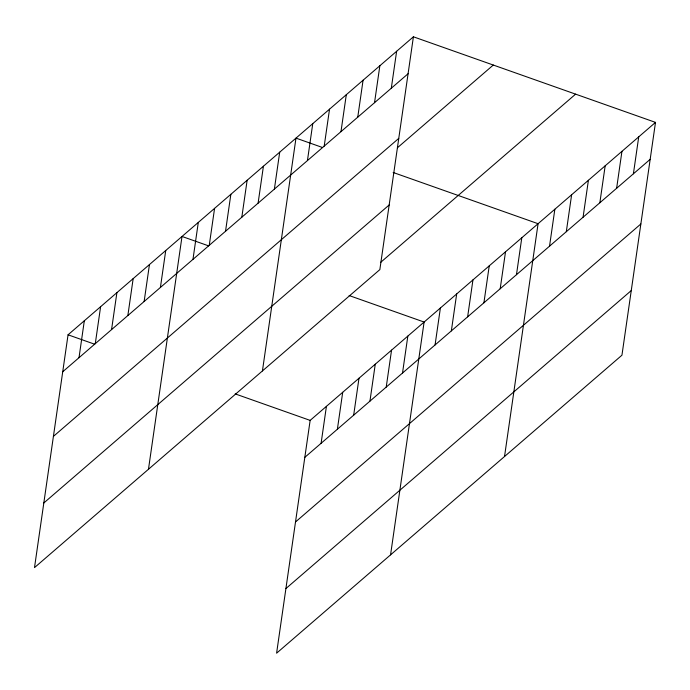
<?xml version="1.0" encoding="UTF-8"?>
<svg xmlns="http://www.w3.org/2000/svg" width="690" height="690" viewBox="0 0 690 690"><rect width="100%" height="100%" fill="white"/><g stroke="black" fill="none" stroke-linecap="round" stroke-linejoin="round"><path stroke-width="1.03" d="M413.405 36.803L68.051 334.805L34.5 567.611L379.854 269.609L413.405 36.803L655.5 122.389L621.949 355.195L276.595 653.197L310.146 420.391L655.5 122.389M79.005 357.696L84.327 320.755M95.289 343.646L100.611 306.705M111.564 329.596L116.895 292.655M127.848 315.546L133.17 278.605M144.132 301.504L149.454 264.563M160.408 287.454L165.738 250.513M148.471 469.278L182.013 236.463L208.647 245.873M192.976 259.354L198.297 222.413M209.251 245.304L214.581 208.363M225.535 231.254L230.857 194.313M241.819 217.212L247.141 180.271M258.095 203.162L263.425 166.221M274.379 189.112L279.7 152.171M262.433 370.935L295.984 138.121L322.61 147.539M307.438 160.589L312.76 123.648M324.205 146.116L329.535 109.175M340.981 131.643L346.302 94.703M357.756 117.162L363.078 80.221M321.1 443.282L326.422 406.341M374.532 102.689L379.854 65.748M337.384 429.232L342.706 392.291M391.308 88.217L396.629 51.276M353.668 415.182L358.99 378.241M369.944 401.132L375.265 364.191M386.228 387.081L391.549 350.14M402.512 373.04L407.833 336.099M390.566 554.855L424.109 322.049L349.149 295.544M435.071 344.94L440.393 307.999M451.355 330.889L456.677 293.949M467.63 316.839L472.952 279.899M483.914 302.789L489.236 265.848M500.198 288.748L505.52 251.807M516.474 274.698L521.795 237.757M504.528 456.521L538.079 223.707L393.153 172.474M549.533 246.175L554.855 209.234M566.309 231.702L571.63 194.761M583.076 217.221L588.406 180.28M599.852 202.748L605.173 165.807M616.627 188.275L621.949 151.334M633.403 173.802L638.724 136.862M62.73 371.746L408.083 73.744M53.415 436.382L398.768 138.38M397.44 147.755L493.298 65.041M43.815 502.976L389.169 204.973M380.854 262.191L575.607 94.142M304.825 457.332L650.178 159.33M295.51 521.968L640.863 223.965M285.91 588.561L631.264 290.559M68.051 334.805L94.677 344.215M235.187 393.887L310.146 420.391"/></g></svg>
